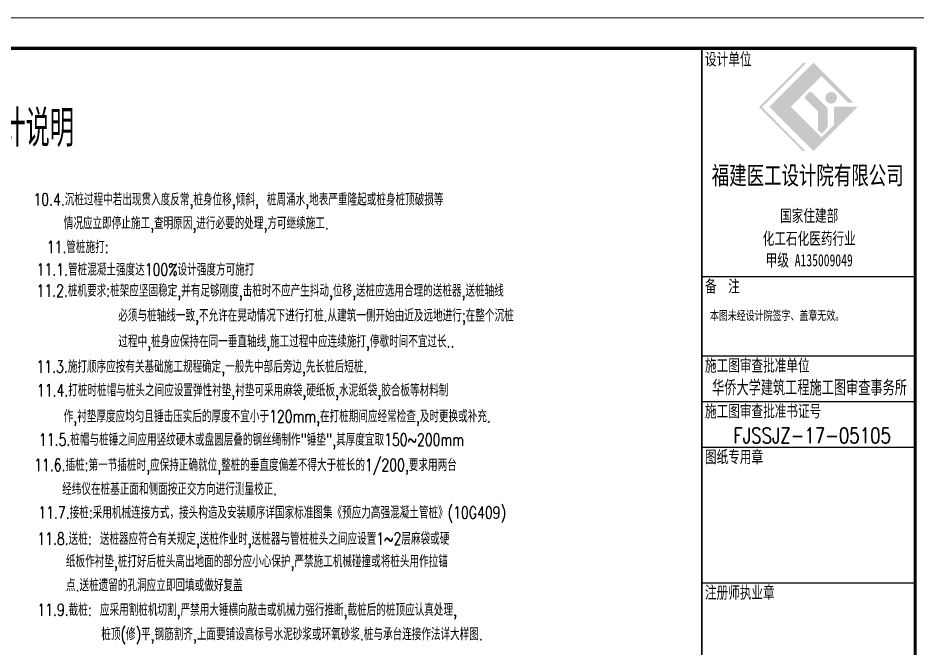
# Model space of a CAD drawing. Extents: x -472319 to -112444, y -516749 to -5704.
# Drawn here: x -397599 to -368075, y -113150 to -92475 of the extents above; entities that cross this region are included whole.
import ezdxf

# ---------------------------------------------------------------- set-up
doc = ezdxf.new("R2010")
doc.units = 0
doc.header["$LTSCALE"] = 100
doc.header["$MEASUREMENT"] = 0
for name, color, linetype in [('DIMENSION', 3, 'Continuous'), ('FRAME', 3, 'Continuous'), ('PUB_TEXT', 7, 'Continuous'), ('填充', 8, 'Continuous')]:
    doc.layers.add(name, color=color, linetype=linetype)
doc.styles.add('_HZTXT', font='txt.shx', dxfattribs={"width": 0.35, "bigfont": 'hztxt.shx'})
doc.styles.add('dxfs', font='txt.shx', dxfattribs={"width": 0.7, "bigfont": 'dxfs.shx'})
doc.styles.add('FRAME', font='simhei.ttf', dxfattribs={"width": 0.7})
doc.styles.add('黑体', font='simhei.ttf', dxfattribs={"width": 0.7})

# ---------------------------------------------------------------- blocks, each defined once
blk = doc.blocks.new('A$C2F0C53E4')
at = {"layer": 'FRAME'}
h = blk.add_hatch(color=256, dxfattribs=at)
h.paths.add_polyline_path([(54318, 39088), (55327, 40097), (56208, 39216), (56388, 39216), (55065, 40539), (53615, 39088), (55065, 37638), (56515, 39088), (55739, 39088), (55739, 38492), (55327, 38080)], flags=0)
edge = h.paths.add_edge_path(flags=0)
edge.add_arc((55144, 38900), 69.1, 0, 45, ccw=False)
edge.add_line((55213, 38900), (55213, 38317))
edge.add_line((55213, 38317), (55330, 38200))
edge.add_line((55330, 38200), (55528, 38399))
edge.add_line((55528, 38399), (55528, 39010))
edge.add_arc((55459, 39010), 69.1, 360, 405)
edge.add_line((55508, 39059), (55014, 39552))
edge.add_arc((54966, 39503), 69.1, 45, 135)
edge.add_line((54917, 39552), (54802, 39437))
edge.add_arc((54851, 39389), 69.1, 135, 225)
edge.add_line((54802, 39340), (55193, 38949))
edge = h.paths.add_edge_path(flags=0)
edge.add_arc((55645, 39381), 192, 0, 180)
edge.add_arc((55645, 39381), 192, 180, 360)
h.paths.add_polyline_path([(54706, 37638), (54804, 37638), (53372, 39070), (54841, 40539), (54744, 40539), (53275, 39070)], flags=0)
at = {"layer": 'FRAME', "lineweight": 18}
blk.add_line((59400, 42000), (0, 42000), dxfattribs=at)
at = {"layer": 'FRAME', "lineweight": 100}
blk.add_line((58400, 41000), (2500, 41000), dxfattribs=at)
at = {"layer": 'FRAME'}
for p, q in [((58400, 33500), (51400, 33500)), ((58400, 30900), (51400, 30900)), ((58400, 29400), (51400, 29400)), ((58400, 27900), (51400, 27900)), ((58400, 23450), (51400, 23450))]:
    blk.add_line(p, q, dxfattribs=at)
at = {"layer": 'FRAME', "lineweight": 18, "const_width": 100}
blk.add_lwpolyline([(58400, 41000), (58400, 1000), (2500, 1000), (2500, 41000), (58400, 41000)], dxfattribs=at)
at = {"layer": 'FRAME'}
blk.add_lwpolyline([(51400, 41000, 50, 50, 0), (51400, 1000, 50, 50, 0)], format="xyseb", dxfattribs=at)
for s, insert, char_height, width, attachment_point, style in [('设计单位', (51500, 40850), 400, 2368.14, 1, 'FRAME'), ('福建医工设计院有限公司', (54875, 36801), 600, 9859.32, 5, 'FRAME'), ('国家住建部', (54924, 35491), 400, 2944.75, 5, 'FRAME'), ('化工石化医药行业', (54924, 34742), 400, 4781.36, 5, 'FRAME'), ('甲级 A135009049', (54924, 34028), 400, 4439.66, 5, 'FRAME'), ('备  注', (51500, 33400), 400, 1758.31, 1, 'FRAME'), ('本图未经设计院签字、盖章无效。', (51663, 32057), 300, 6524.24, 7, '黑体'), ('施工图审查批准单位', (51500, 30800), 400, 5412.54, 1, 'FRAME'), ('施工图审查批准书证号', (51500, 29300), 400, 6008.14, 1, 'FRAME'), ('图纸专用章', (51500, 27800), 400, 2928.14, 1, 'FRAME'), ('注册师执业章', (51500, 23350), 400, 3554.58, 1, 'FRAME')]:
    blk.add_mtext(s, dxfattribs=dict(at, insert=insert, char_height=char_height, width=width, attachment_point=attachment_point, style=style))
at = {"layer": 'PUB_TEXT', "style": '_HZTXT', "width": 0.8}
for s, p in [('华侨大学建筑工程施工图审查事务所', (51734, 29611)), ('FJSSJZ-17-05105', (52433, 28050))]:
    blk.add_text(s, height=500, dxfattribs=at).set_placement(p)

msp = doc.modelspace()

# ---------------------------------------------------------------- block references
at = {"layer": '填充'}
msp.add_blockref('A$C2F0C53E4', (-426539.5, -134474.5), dxfattribs=at)

# ---------------------------------------------------------------- texts
at = {"layer": 'DIMENSION', "style": 'dxfs', "width": 0.7}
msp.add_text('锤击预应力高强混凝土管桩设计说明', height=1200, dxfattribs=at).set_placement((-408524.043, -96695.542))
at = {"layer": 'DIMENSION', "linetype": 'Continuous', "style": 'dxfs', "width": 0.75}
for s, p in [('10.4.沉桩过程中若出现贯入度反常,桩身位移,倾斜, 桩周涌水,地表严重隆起或桩身桩顶破损等', (-397091.884, -98630.503)), ('情况应立即停止施工,查明原因,进行必要的处理,方可继续施工.', (-396095.366, -99406.473)), ('11.管桩施打:', (-396653.744, -100191.665)), ('11.1.管桩混凝土强度达100%设计强度方可施打', (-396985.172, -100930.593)), ('11.2.桩机要求:桩架应坚固稳定,并有足够刚度,击桩时不应产生抖动,位移,送桩应选用合理的送桩器,送桩轴线', (-396989.667, -101621.016)), ('必须与桩轴线一致,不允许在晃动情况下进行打桩.从建筑一侧开始由近及远地进行;在整个沉桩', (-394305.852, -102437.388)), ('过程中,桩身应保持在同一垂直轴线,施工过程中应连续施打,停歇时间不宜过长..', (-394303.496, -103287.721)), ('11.3.施打顺序应按有关基础施工规程确定,一般先中部后旁边,先长桩后短桩.', (-396992.197, -104115.545)), ('11.4.打桩时桩帽与桩头之间应设置弹性衬垫,衬垫可采用麻袋,硬纸板,水泥纸袋,胶合板等材料制', (-396977.07, -104891.76)), ('作,衬垫厚度应均匀且锤击压实后的厚度不宜小于120mm,在打桩期间应经常检查,及时更换或补充.', (-396097.166, -105745.658)), ('11.5.桩帽与桩锤之间应用竖纹硬木或盘圆层叠的钢丝绳制作"锤垫",其厚度宜取150~200mm', (-396910.552, -106512.23)), ('11.6.插桩:第一节插桩时,应保持正确就位,整桩的垂直度偏差不得大于桩长的1/200,要求用两台', (-397068.872, -107342.926)), ('经纬仪在桩基正面和侧面按正交方向进行测量校正.', (-396146.738, -108130.162)), ('11.7.接桩:采用机械连接方式，接头构造及安装顺序详国家标准图集《预应力高强混凝土管桩》(10G409)', (-396931.398, -108904.14)), ('11.8.送桩: 送桩器应符合有关规定,送桩作业时,送桩器与管桩桩头之间应设置1~2层麻袋或硬', (-396963.88, -109763.543)), ('纸板作衬垫,桩打好后桩头高出地面的部分应小心保护,严禁施工机械碰撞或将桩头用作拉锚', (-396024.074, -110503.593)), ('点.送桩遗留的孔洞应立即回填或做好复盖', (-396021.799, -111289.39)), ('11.9.截桩: 应采用割桩机切割,严禁用大锤横向敲击或机械力强行推断,截桩后的桩顶应认真处理,', (-396963.88, -112096.355)), ('桩顶(修)平,钢筋割齐,上面要铺设高标号水泥砂浆或环氧砂浆.桩与承台连接作法详大样图.', (-394863.355, -112895.678))]:
    msp.add_text(s, height=400, dxfattribs=at).set_placement(p)

doc.saveas('drawing.dxf')
